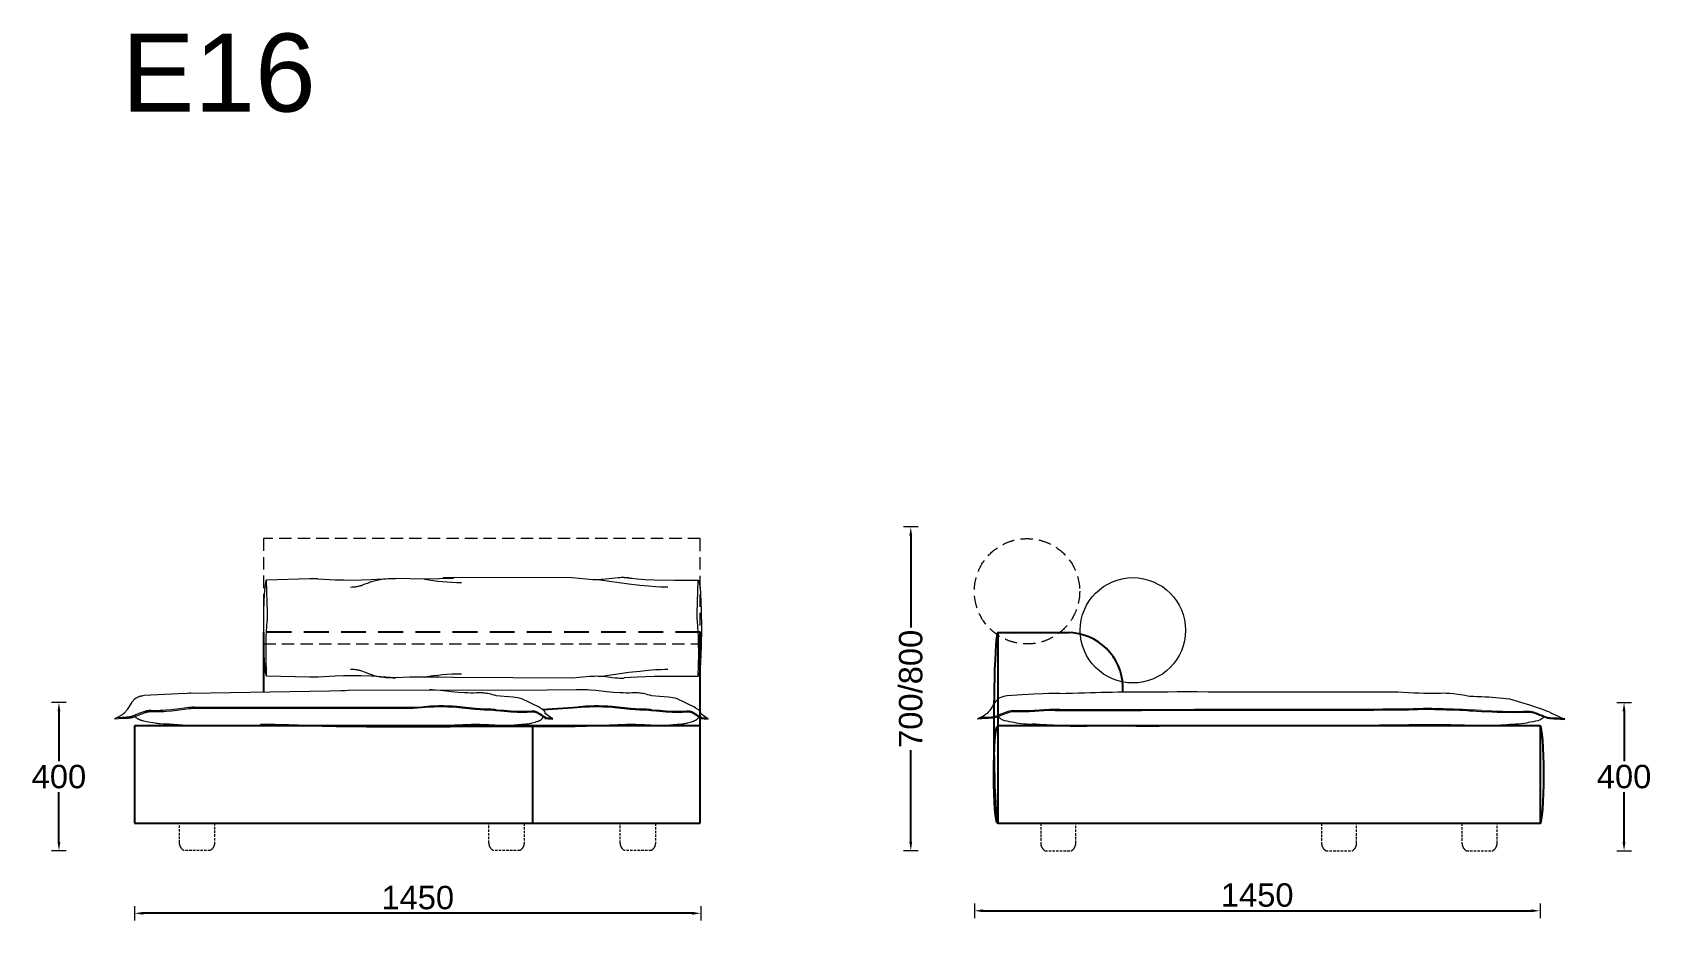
# Model space of a CAD drawing. Header units: millimetres. Extents: x 6668 to 47386, y -6732 to 35544.
# Drawn here: x 18356 to 22504, y -3988 to -1712 of the extents above; entities that cross this region are included whole.
import ezdxf

# ---------------------------------------------------------------- set-up
doc = ezdxf.new("R2010")
doc.units = ezdxf.units.MM
doc.linetypes.add('NASCOSTA', pattern=[9.525, 6.35, -3.175])
doc.layers.add('_ARREDO', color=7, linetype='Continuous')
doc.layers.add('TESTO', color=1, linetype='Continuous')
for name, color, linetype, lineweight in [('_CUSCINO SEDUTA', 8, 'Continuous', 9), ('_PIEDINI', 3, 'NASCOSTA', 9), ('_QUOTE', 1, 'Continuous', 9), ('_RULLO', 8, 'Continuous', 9)]:
    doc.layers.add(name, color=color, linetype=linetype, lineweight=lineweight)
doc.styles.add('Arial', font='arial.ttf')
doc.styles.get("Standard").update_dxf_attribs({"font": 'arial.ttf'})
doc.dimstyles.new('1_1', dxfattribs={"dimscale": 15, "dimtxt": 4, "dimasz": 1.5, "dimexe": 1.25, "dimexo": 2, "dimtad": 1, "dimtih": 1, "dimtoh": 1, "dimdec": 0, "dimtxsty": 'Standard', "dimcen": 2.5, "dimclrd": 256, "dimclre": 256, "dimclrt": 256, "dimadec": 0, "dimazin": 0, "dimtfac": 1, "dimtdec": 0, "dimtmove": 0, "dimatfit": 3, "dimfxl": 1.25, "dimfxlon": 1, "dimlwe": 0, "dimarcsym": 0})

# ---------------------------------------------------------------- blocks, each defined once
blk = doc.blocks.new('*D39')
at = {"layer": '_QUOTE', "lineweight": 0, "transparency": 16777216}
for p, q in [((18618.2, -3950.7), (18618.2, -3988.2)), ((20069.6, -3950.7), (20069.6, -3988.2))]:
    blk.add_line(p, q, dxfattribs=at)
at = {"layer": '_QUOTE', "lineweight": -2, "transparency": 16777216}
blk.add_line((20047.1, -3969.4), (18640.7, -3969.4), dxfattribs=at)
at = {"layer": '_QUOTE', "transparency": 16777216}
for points in [[(18640.7, -3965.7), (18640.7, -3973.2), (18618.2, -3969.4)], [(20047.1, -3965.7), (20047.1, -3973.2), (20069.6, -3969.4)]]:
    blk.add_solid(points, dxfattribs=at)
at = {"layer": 'Defpoints', "color": 0, "transparency": 16777216}
for p in [(18618.2, -3732.9), (20069.6, -3732.9), (18618.2, -3969.4)]:
    blk.add_point(p, dxfattribs=at)
at = {"layer": '_QUOTE', "transparency": 16777216, "insert": (19343.9, -3929.4), "char_height": 60, "attachment_point": 5}
blk.add_mtext('1450', dxfattribs=at)
blk = doc.blocks.new('PIEDINO MIAMI SOFT_PANAMA H7CM')
at = {"color": 0, "linetype": 'ByBlock', "lineweight": -2}
for points in [[(45, 0), (-45, 0)], [(-45, 0), (-45, -50.4)], [(45, -50.4), (45, 0)], [(-45, -50.4), (-45, -51.2), (-44.9, -52), (-44.8, -52.9), (-44.7, -53.7), (-44.5, -54.5), (-44.4, -55.3), (-44.2, -56.1), (-43.9, -56.9), (-43.7, -57.7), (-43.4, -58.5), (-43.1, -59.3), (-42.7, -60), (-42.4, -60.8), (-42, -61.5), (-41.6, -62.2), (-41.1, -63), (-40.7, -63.6), (-40.2, -64.3), (-39.7, -65), (-39.1, -65.6), (-38.6, -66.2), (-38, -66.8), (-37.4, -67.4), (-36.8, -68), (-36.1, -68.5), (-35.5, -69), (-34.8, -69.5), (-34.1, -70)], [(-34.1, -70), (34.1, -70)], [(34.1, -70), (34.8, -69.5), (35.5, -69), (36.1, -68.5), (36.8, -68), (37.4, -67.4), (38, -66.8), (38.6, -66.2), (39.1, -65.6), (39.7, -65), (40.2, -64.3), (40.7, -63.6), (41.1, -63), (41.6, -62.2), (42, -61.5), (42.4, -60.8), (42.7, -60), (43.1, -59.3), (43.4, -58.5), (43.7, -57.7), (43.9, -56.9), (44.2, -56.1), (44.4, -55.3), (44.5, -54.5), (44.7, -53.7), (44.8, -52.9), (44.9, -52), (45, -51.2), (45, -50.4)]]:
    blk.add_lwpolyline(points, dxfattribs=at)
blk = doc.blocks.new('*D35')
at = {"layer": '_QUOTE', "lineweight": 0, "transparency": 16777216}
for p, q in [((20770.7, -3944.1), (20770.7, -3981.6)), ((22220.7, -3944.1), (22220.7, -3981.6))]:
    blk.add_line(p, q, dxfattribs=at)
at = {"layer": '_QUOTE', "lineweight": -2, "transparency": 16777216}
blk.add_line((20793.2, -3962.9), (22198.2, -3962.9), dxfattribs=at)
at = {"layer": '_QUOTE', "transparency": 16777216}
for points in [[(20793.2, -3959.1), (20793.2, -3966.6), (20770.7, -3962.9)], [(22198.2, -3959.1), (22198.2, -3966.6), (22220.7, -3962.9)]]:
    blk.add_solid(points, dxfattribs=at)
at = {"layer": 'Defpoints', "color": 0, "transparency": 16777216}
for p in [(20770.7, -3494), (22220.7, -3614.1), (22220.7, -3962.9)]:
    blk.add_point(p, dxfattribs=at)
at = {"layer": '_QUOTE', "transparency": 16777216, "insert": (21495.7, -3922.9), "char_height": 60, "attachment_point": 5}
blk.add_mtext('1450', dxfattribs=at)
blk = doc.blocks.new('*D36')
at = {"layer": '_QUOTE', "lineweight": 0, "transparency": 16777216}
for p, q in [((20626.5, -2979.1), (20589, -2979.1)), ((20626.5, -3809.1), (20589, -3809.1))]:
    blk.add_line(p, q, dxfattribs=at)
at = {"layer": '_QUOTE', "lineweight": -2, "transparency": 16777216}
for p, q in [((20607.8, -3001.6), (20607.8, -3237.2)), ((20607.8, -3786.6), (20607.8, -3551))]:
    blk.add_line(p, q, dxfattribs=at)
at = {"layer": '_QUOTE', "transparency": 16777216}
for points in [[(20604, -3001.6), (20611.5, -3001.6), (20607.8, -2979.1)], [(20604, -3786.6), (20611.5, -3786.6), (20607.8, -3809.1)]]:
    blk.add_solid(points, dxfattribs=at)
at = {"layer": 'Defpoints', "color": 0, "transparency": 16777216}
for p in [(20943.6, -2979.1), (20607.8, -3809.1), (21135.9, -3809.1)]:
    blk.add_point(p, dxfattribs=at)
at = {"layer": '_QUOTE', "transparency": 16777216, "insert": (20607.8, -3394.1), "char_height": 60, "attachment_point": 5, "rotation": 90}
blk.add_mtext('700/800', dxfattribs=at)
blk = doc.blocks.new('*D37')
at = {"layer": '_QUOTE', "lineweight": 0, "transparency": 16777216}
for p, q in [((22417.3, -3429.5), (22454.8, -3429.5)), ((22417.3, -3809.1), (22454.8, -3809.1))]:
    blk.add_line(p, q, dxfattribs=at)
at = {"layer": '_QUOTE', "lineweight": -2, "transparency": 16777216}
for p, q in [((22436.1, -3452), (22436.1, -3579.3)), ((22436.1, -3786.6), (22436.1, -3659.3))]:
    blk.add_line(p, q, dxfattribs=at)
at = {"layer": '_QUOTE', "transparency": 16777216}
for points in [[(22432.3, -3452), (22439.8, -3452), (22436.1, -3429.5)], [(22432.3, -3786.6), (22439.8, -3786.6), (22436.1, -3809.1)]]:
    blk.add_solid(points, dxfattribs=at)
at = {"layer": 'Defpoints', "color": 0, "transparency": 16777216}
for p in [(21714.3, -3429.5), (21756.6, -3809.1), (22436.1, -3809.1)]:
    blk.add_point(p, dxfattribs=at)
at = {"layer": '_QUOTE', "transparency": 16777216, "insert": (22436.1, -3619.3), "char_height": 60, "attachment_point": 5}
blk.add_mtext('400', dxfattribs=at)
blk = doc.blocks.new('*D38')
at = {"layer": '_QUOTE', "lineweight": 0, "transparency": 16777216}
for p, q in [((18443, -3429.5), (18405.5, -3429.5)), ((18443, -3809.1), (18405.5, -3809.1))]:
    blk.add_line(p, q, dxfattribs=at)
at = {"layer": '_QUOTE', "lineweight": -2, "transparency": 16777216}
for p, q in [((18424.2, -3452), (18424.2, -3579.3)), ((18424.2, -3786.6), (18424.2, -3659.3))]:
    blk.add_line(p, q, dxfattribs=at)
at = {"layer": '_QUOTE', "transparency": 16777216}
for points in [[(18420.5, -3452), (18428, -3452), (18424.2, -3429.5)], [(18420.5, -3786.6), (18428, -3786.6), (18424.2, -3809.1)]]:
    blk.add_solid(points, dxfattribs=at)
at = {"layer": 'Defpoints', "color": 0, "transparency": 16777216}
for p in [(19146, -3429.5), (18424.2, -3809.1), (19103.7, -3809.1)]:
    blk.add_point(p, dxfattribs=at)
at = {"layer": '_QUOTE', "transparency": 16777216, "insert": (18424.2, -3619.3), "char_height": 60, "attachment_point": 5}
blk.add_mtext('400', dxfattribs=at)

msp = doc.modelspace()

# ---------------------------------------------------------------- linework, layer by layer
at = {"layer": '_ARREDO'}
for p, q in [((20830.7, -3249.4), (20830.7, -3739.1)), ((20830.7, -3249.4), (20992, -3249.4)), ((22220.7, -3489.1), (20830.7, -3489.1)), ((20830.7, -3489.1), (20830.7, -3739.1)), ((22220.7, -3489.1), (22220.7, -3739.1)), ((22220.7, -3739.1), (20830.7, -3739.1))]:
    msp.add_line(p, q, dxfattribs=at)
for points in [[(18948.2, -3249), (18948.2, -3402.6)], [(20068.2, -3738.7), (20068.2, -3249)], [(20830.7, -3249.4), (21014.5, -3249.4)], [(21024, -3250.8), (21014.5, -3249.4)], [(18618.2, -3488.7), (18618.2, -3738.7)], [(20068.2, -3488.7), (18618.2, -3488.7)], [(19637.8, -3488.7), (19637.7, -3738.6)], [(18618.2, -3738.2), (20068.2, -3738.7)]]:
    msp.add_lwpolyline(points, dxfattribs=at)
at = {"layer": '_ARREDO', "linetype": 'NASCOSTA', "ltscale": 10}
msp.add_lwpolyline([(20068.2, -3249), (18948.2, -3249)], dxfattribs=at)
at = {"layer": '_ARREDO'}
msp.add_arc((21009.7, -3391.7), 141.6, 355.813, 84.1693, dxfattribs=at)
for centre, major_axis, ratio, start_param, end_param in [((20830.7, -3494), (0, 244.6), 0.040884, 0, 3.141593), ((22220.7, -3614.1), (0, 125), 0.08, 3.141593, 6.283185)]:
    msp.add_ellipse(centre, major_axis=major_axis, ratio=ratio, start_param=start_param, end_param=end_param, dxfattribs=at)
at = {"layer": '_ARREDO', "extrusion": (0, 0, -1)}
msp.add_ellipse((20830.7, -3614.1), major_axis=(0, 125), ratio=0.08, start_param=3.141593, end_param=6.283185, dxfattribs=at)
at = {"layer": '_CUSCINO SEDUTA'}
msp.add_line((22071, -3449.5), (22039.8, -3448.1), dxfattribs=at)
for points in [[(19286.6, -3111), (19224.3, -3115), (19198.5, -3115.9), (19175.1, -3116.2), (19153.3, -3115.9), (19132.3, -3115.2), (19088.9, -3112.6)], [(19171.9, -3133.1), (19175.6, -3133), (19177.4, -3132.9), (19179.2, -3132.8), (19180.9, -3132.7), (19182.5, -3132.5), (19184.1, -3132.3), (19185.7, -3132.1), (19187.2, -3131.9), (19188.7, -3131.6), (19190.1, -3131.3), (19191.6, -3131), (19192.9, -3130.7), (19194.3, -3130.4), (19197, -3129.6), (19199.5, -3128.8), (19202.1, -3127.9), (19207, -3126.1), (19217.3, -3122), (19222.9, -3119.9), (19225.9, -3118.9), (19229, -3118), (19232.3, -3117), (19235.8, -3116.1), (19239.6, -3115.2), (19243.6, -3114.4), (19247.8, -3113.7), (19252.3, -3113), (19257.2, -3112.4), (19262.3, -3111.9), (19267.8, -3111.5), (19273.7, -3111.2), (19279.9, -3111), (19286.6, -3111)], [(19436, -3111.4), (19398.6, -3112.5), (19361.2, -3112.7), (19323.8, -3112.2), (19286.6, -3111)], [(19740.2, -3109.6), (19437.2, -3109.1), (19414.5, -3109.6), (19411.5, -3109.7), (19410.4, -3109.8), (19409.5, -3109.9), (19409.2, -3109.9), (19408.9, -3110), (19408.7, -3110), (19408.6, -3110), (19408.5, -3110), (19408.5, -3110), (19408.4, -3110), (19408.3, -3110.1), (19408.3, -3110.1), (19408.3, -3110.1), (19408.3, -3110.1), (19408.3, -3110.1), (19408.3, -3110.2), (19408.3, -3110.2), (19408.4, -3110.2), (19408.4, -3110.2), (19408.5, -3110.2), (19408.6, -3110.3), (19408.7, -3110.3), (19408.8, -3110.3), (19409.1, -3110.3), (19409.8, -3110.4), (19410.7, -3110.5), (19416.3, -3110.8), (19436, -3111.4)], [(19810.6, -3114.4), (19806.2, -3114.6), (19801.8, -3114.6), (19797.4, -3114.5), (19793.1, -3114.3), (19784.3, -3113.8), (19775.5, -3113), (19740.2, -3109.6)], [(19873.5, -3109.1), (19869.6, -3109), (19865.6, -3109.1), (19861.7, -3109.2), (19857.7, -3109.5), (19849.8, -3110.2), (19842, -3111.2), (19826.3, -3113.1), (19818.4, -3113.9), (19814.5, -3114.2), (19810.6, -3114.4)], [(19873.5, -3109.1), (19889, -3110.8), (19906.9, -3112.3), (19927.1, -3113.5), (19949.6, -3114.4), (20001.7, -3115.5), (20063.1, -3115.4)], [(19893.6, -3111.3), (19888.4, -3110.5), (19883.4, -3109.9), (19878.4, -3109.4), (19873.5, -3109.1)], [(18956.2, -3115.2), (18956.2, -3115.2), (18956.2, -3115.2), (18956.1, -3115.2), (18956.1, -3115.2), (18956, -3115.2), (18956, -3115.3), (18955.9, -3115.3), (18955.9, -3115.3), (18955.9, -3115.3), (18955.8, -3115.4), (18955.8, -3115.4), (18955.7, -3115.4), (18955.7, -3115.5), (18955.6, -3115.5), (18955.6, -3115.6), (18955.5, -3115.6), (18955.5, -3115.7), (18955.4, -3115.8), (18955.4, -3115.8), (18955.4, -3115.9), (18955.3, -3116), (18955.3, -3116.1), (18955.2, -3116.2), (18955.2, -3116.2), (18955.1, -3116.3), (18955, -3116.5), (18954.9, -3116.8), (18954.8, -3117), (18954.7, -3117.3), (18954.7, -3117.5), (18954.6, -3117.8), (18954.4, -3118.5), (18954.2, -3119.2), (18954, -3119.9), (18953.6, -3121.7), (18953.3, -3123.8), (18952.9, -3126.2), (18952.5, -3128.9), (18951.8, -3135.2), (18950.5, -3151.1), (18949.5, -3170.7), (18948.8, -3192.6), (18948.2, -3237.8), (18948.8, -3282.8), (18949.5, -3304.7), (18950.5, -3324.3), (18951.8, -3340.2), (18952.5, -3346.5), (18952.9, -3349.2), (18953.2, -3351.6), (18953.6, -3353.7), (18954, -3355.5), (18954.2, -3356.3), (18954.4, -3357), (18954.5, -3357.6), (18954.6, -3357.9), (18954.7, -3358.2), (18954.8, -3358.5), (18954.9, -3358.7), (18955, -3358.9), (18955.1, -3359.1), (18955.1, -3359.2), (18955.2, -3359.3), (18955.2, -3359.4), (18955.3, -3359.5), (18955.3, -3359.6), (18955.4, -3359.7), (18955.4, -3359.7), (18955.5, -3359.8), (18955.5, -3359.9), (18955.6, -3359.9), (18955.6, -3360), (18955.7, -3360), (18955.7, -3360.1), (18955.7, -3360.1), (18955.8, -3360.1), (18955.8, -3360.2), (18955.9, -3360.2), (18955.9, -3360.2), (18956, -3360.3), (18956, -3360.3), (18956.1, -3360.3), (18956.1, -3360.3), (18956.1, -3360.3), (18956.2, -3360.3)], [(19088.9, -3112.6), (19086.7, -3112.3), (19085.1, -3112.3), (19083, -3112.2), (19076.6, -3112.1), (19066.2, -3112.2), (18956.2, -3115.2)], [(18958.3, -3220.5), (18958.5, -3217.8), (18958.6, -3214.1), (18958.7, -3208.3), (18958.6, -3199.6), (18956.2, -3115.2)], [(19361.3, -3112.7), (19372.4, -3114.7), (19383.7, -3116.4), (19395.3, -3117.9), (19407, -3119.1), (19418.9, -3120), (19431.1, -3120.7), (19443.4, -3121.1), (19456, -3121.2)], [(19810.6, -3114.4), (19885.1, -3125), (19913.1, -3128.2), (19935.6, -3130.4), (19953.4, -3131.7), (19967.1, -3132.3), (19977.3, -3132.6), (19984.7, -3132.6)], [(20061, -3220.8), (20060.6, -3214.3), (20060.5, -3208.6), (20060.5, -3199.9), (20063.1, -3115.4)], [(20063.1, -3115.4), (20063.1, -3115.4), (20063.2, -3115.4), (20063.2, -3115.5), (20063.3, -3115.5), (20063.3, -3115.5), (20063.4, -3115.5), (20063.4, -3115.5), (20063.4, -3115.6), (20063.5, -3115.6), (20063.5, -3115.6), (20063.6, -3115.7), (20063.6, -3115.7), (20063.7, -3115.8), (20063.7, -3115.8), (20063.8, -3115.9), (20063.8, -3115.9), (20063.9, -3116), (20063.9, -3116.1), (20063.9, -3116.1), (20064, -3116.2), (20064, -3116.3), (20064.1, -3116.4), (20064.1, -3116.5), (20064.2, -3116.6), (20064.3, -3116.8), (20064.4, -3117), (20064.5, -3117.2), (20064.5, -3117.5), (20064.6, -3117.8), (20064.7, -3118.1), (20064.9, -3118.7), (20065.1, -3119.4), (20065.3, -3120.2), (20065.7, -3122), (20066, -3124.1), (20066.4, -3126.5), (20066.8, -3129.2), (20067.5, -3135.5), (20068.8, -3151.4), (20069.8, -3171.1), (20070.5, -3193.1), (20071.1, -3238.3), (20070.5, -3283.5), (20069.8, -3305.5), (20068.8, -3325.2), (20067.5, -3341.1), (20066.8, -3347.4), (20066.4, -3350.2), (20066, -3352.5), (20065.7, -3354.6), (20065.3, -3356.4), (20065.1, -3357.2), (20064.9, -3357.9), (20064.7, -3358.6), (20064.6, -3358.9), (20064.5, -3359.1), (20064.5, -3359.4), (20064.4, -3359.6), (20064.3, -3359.8), (20064.2, -3360), (20064.1, -3360.1), (20064.1, -3360.2), (20064, -3360.3), (20064, -3360.4), (20063.9, -3360.5), (20063.9, -3360.5), (20063.9, -3360.6), (20063.8, -3360.7), (20063.8, -3360.7), (20063.7, -3360.8), (20063.7, -3360.8), (20063.6, -3360.9), (20063.6, -3360.9), (20063.5, -3361), (20063.5, -3361), (20063.4, -3361.1), (20063.4, -3361.1), (20063.4, -3361.1), (20063.3, -3361.1), (20063.3, -3361.1), (20063.2, -3361.2), (20063.2, -3361.2), (20063.1, -3361.2), (20063.1, -3361.2)], [(18956.2, -3361.4), (18955.2, -3308.9), (18955.3, -3274.2), (18955.8, -3260.6), (18956.4, -3247.9), (18958.3, -3220.5)], [(20063.1, -3361.2), (20064.2, -3306), (20064, -3272.2), (20063.6, -3259.6), (20062.9, -3247.8), (20061, -3220.8)], [(19171.9, -3343.6), (19175.6, -3343.6), (19177.4, -3343.7), (19179.2, -3343.8), (19180.9, -3343.9), (19182.5, -3344.1), (19184.1, -3344.3), (19185.7, -3344.5), (19187.2, -3344.7), (19188.7, -3345), (19190.1, -3345.3), (19191.6, -3345.6), (19192.9, -3345.9), (19194.3, -3346.3), (19197, -3347), (19199.5, -3347.8), (19202.1, -3348.7), (19207, -3350.5), (19217.3, -3354.6), (19222.9, -3356.7), (19225.9, -3357.7), (19229, -3358.7), (19232.3, -3359.6), (19235.8, -3360.5), (19239.6, -3361.4), (19243.6, -3362.2), (19247.8, -3362.9), (19252.3, -3363.6), (19257.2, -3364.2), (19262.3, -3364.7), (19267.8, -3365.1), (19273.7, -3365.4), (19279.9, -3365.6), (19286.6, -3365.7)], [(19361.3, -3363.9), (19372.4, -3361.9), (19383.7, -3360.2), (19395.3, -3358.7), (19407, -3357.5), (19418.9, -3356.6), (19431.1, -3355.9), (19443.4, -3355.5), (19456, -3355.4)], [(19810.6, -3362.2), (19885.1, -3351.7), (19913.1, -3348.4), (19935.6, -3346.3), (19953.4, -3344.9), (19967.1, -3344.3), (19977.3, -3344), (19984.7, -3344)], [(19118.1, -3400.1), (18762.3, -3405.6)], [(19088.9, -3364.1), (19086.7, -3364.3), (19085.1, -3364.4), (19083, -3364.4), (19076.6, -3364.5), (19066.2, -3364.4), (18956.2, -3361.4)], [(19286.6, -3365.7), (19224.3, -3361.6), (19198.5, -3360.7), (19175.1, -3360.4), (19153.3, -3360.7), (19132.3, -3361.4), (19088.9, -3364.1)], [(19165.9, -3398.4), (19157.5, -3399), (19146.8, -3399.5), (19118.1, -3400.1)], [(19772.5, -3396.7), (19750.1, -3396.8), (19675.9, -3397.5), (19165.9, -3398.4)], [(19436, -3365.2), (19398.6, -3364.1), (19361.2, -3363.9), (19323.8, -3364.4), (19286.6, -3365.7)], [(19430.2, -3401.7), (19402.1, -3398.5), (19388.2, -3397.3), (19381.2, -3396.9), (19374.2, -3396.7)], [(19740.2, -3367), (19436, -3365.2)], [(19810.6, -3362.2), (19806.2, -3362.1), (19801.8, -3362), (19797.4, -3362.1), (19793.1, -3362.3), (19784.3, -3362.8), (19775.5, -3363.6), (19740.2, -3367)], [(19828.5, -3401.7), (19800.5, -3398.5), (19786.5, -3397.3), (19779.5, -3396.9), (19772.5, -3396.7)], [(19873.5, -3367.5), (19869.6, -3367.6), (19865.6, -3367.5), (19861.7, -3367.4), (19857.7, -3367.1), (19849.8, -3366.4), (19842, -3365.5), (19826.3, -3363.5), (19818.4, -3362.7), (19814.5, -3362.4), (19810.6, -3362.2)], [(19873.5, -3365.3), (19889, -3364.1), (19906.9, -3363.1), (19949.6, -3361.7), (20063.1, -3361.2)], [(18621.9, -3418), (18621.3, -3418.4), (18620.7, -3418.8), (18620.1, -3419.2), (18619.5, -3419.6), (18618.9, -3420), (18618.4, -3420.5), (18617.8, -3420.9), (18617.3, -3421.4), (18616.7, -3421.9), (18616.2, -3422.4), (18615.7, -3422.9), (18615.2, -3423.4), (18614.2, -3424.4), (18613.3, -3425.5), (18612.4, -3426.6), (18611.5, -3427.7), (18610.6, -3428.8), (18609.8, -3430), (18608.2, -3432.4), (18606.6, -3434.8), (18600.6, -3444.7), (18599, -3447.1), (18598.2, -3448.3), (18597.4, -3449.4), (18596.5, -3450.5), (18595.7, -3451.6), (18594.8, -3452.7), (18593.8, -3453.7)], [(18642.3, -3411.3), (18639.3, -3411.9), (18636.4, -3412.5), (18633.7, -3413.2), (18632.3, -3413.6), (18631, -3414), (18629.8, -3414.4), (18628.6, -3414.8), (18627.4, -3415.3), (18626.2, -3415.8), (18625.1, -3416.3), (18624, -3416.8), (18623.5, -3417.1), (18622.9, -3417.4), (18622.4, -3417.7), (18621.9, -3418)], [(18762.3, -3405.6), (18762.2, -3405.5), (18762.1, -3405.5), (18761.9, -3405.5), (18761.6, -3405.5), (18761.2, -3405.5), (18760.4, -3405.5), (18759.3, -3405.4), (18752.8, -3405.6), (18729.6, -3406.5), (18642.3, -3411.3)], [(18771.1, -3441.3), (18769, -3441.3), (18766.8, -3441.4), (18764.5, -3441.5), (18762, -3441.6), (18756.9, -3442.1), (18751.4, -3442.7), (18726.4, -3445.9), (18712.6, -3447.7), (18698.3, -3449.1), (18691.1, -3449.6), (18683.8, -3450), (18676.6, -3450.1), (18669.5, -3450.1)], [(18770.8, -3441.4), (19333.3, -3441.4)], [(19331.9, -3443.8), (19342.5, -3443.1), (19353.1, -3442.2), (19374.2, -3440.4)], [(19333.3, -3441.4), (19343.8, -3440.7), (19354.4, -3439.8), (19375.5, -3438)], [(19374.2, -3440.4), (19385.6, -3439.8), (19397.1, -3439.5), (19408.6, -3439.6), (19420.1, -3439.9), (19431.5, -3440.4), (19443, -3441.2), (19465.9, -3443.2)], [(19375.5, -3438), (19386.9, -3437.4), (19398.4, -3437.1), (19409.9, -3437.2), (19421.4, -3437.5), (19432.9, -3438), (19444.4, -3438.8), (19467.2, -3440.8)], [(19494.6, -3404.7), (19487.5, -3404.8), (19480.1, -3404.8), (19472.3, -3404.6), (19464.2, -3404.3), (19447.4, -3403.3), (19430.2, -3401.7)], [(19467.2, -3440.8), (19491.8, -3443.4), (19504.1, -3444.5), (19510.3, -3444.9), (19516.4, -3445.2)], [(19545.8, -3412.3), (19540.5, -3410.7), (19535.7, -3409.3), (19531.2, -3408.1), (19527.1, -3407.1), (19523.4, -3406.3), (19519.9, -3405.7), (19516.7, -3405.2), (19513.7, -3404.8), (19511, -3404.6), (19508.4, -3404.4), (19505.9, -3404.4), (19503.6, -3404.4), (19494.6, -3404.7)], [(19565.5, -3413.6), (19545.8, -3412.3)], [(19610.6, -3419.5), (19605.2, -3418.3), (19599.7, -3417.3), (19594.1, -3416.4), (19588.5, -3415.7), (19577.1, -3414.5), (19565.5, -3413.6)], [(19670.8, -3457.5), (19670.8, -3457.4), (19670.9, -3457.2), (19670.9, -3457.1), (19670.9, -3456.9), (19670.9, -3456.7), (19670.9, -3456.6), (19670.9, -3456.4), (19670.9, -3456.3), (19670.9, -3456.1), (19670.9, -3456), (19670.9, -3455.8), (19670.9, -3455.6), (19670.9, -3455.5), (19670.8, -3455.3), (19670.8, -3455.1), (19670.8, -3455), (19670.7, -3454.8), (19670.7, -3454.6), (19670.6, -3454.5), (19670.6, -3454.3), (19670.5, -3454.1), (19670.4, -3454), (19670.4, -3453.8), (19670.3, -3453.6), (19670.2, -3453.5), (19670.1, -3453.3), (19670, -3453.1), (19669.9, -3452.9), (19669.8, -3452.7), (19669.7, -3452.6), (19669.5, -3452.4), (19669.4, -3452.2), (19669.3, -3452), (19669.1, -3451.8), (19669, -3451.6), (19668.8, -3451.4), (19668.5, -3451.1), (19668.1, -3450.7), (19667.7, -3450.3), (19667.3, -3449.8), (19666.8, -3449.4), (19666.3, -3449), (19665.8, -3448.6), (19665.2, -3448.1), (19664, -3447.2), (19662.6, -3446.2), (19661.1, -3445.2), (19659.4, -3444.1), (19657.5, -3443), (19653.3, -3440.5), (19648.3, -3437.8), (19642.5, -3434.8), (19628.4, -3427.9), (19610.6, -3419.5)], [(19662.1, -3445.9), (19742.2, -3440.7), (19752.7, -3439.8), (19773.8, -3438)], [(19665.1, -3448.1), (19740.8, -3443.1), (19751.4, -3442.2), (19772.5, -3440.4)], [(19772.5, -3440.4), (19784, -3439.8), (19795.4, -3439.5), (19806.9, -3439.6), (19818.4, -3439.9), (19829.9, -3440.4), (19841.3, -3441.2), (19864.2, -3443.2)], [(19773.8, -3438), (19785.3, -3437.4), (19796.7, -3437.1), (19808.2, -3437.2), (19819.7, -3437.5), (19831.2, -3438), (19842.7, -3438.8), (19865.6, -3440.8)], [(19892.9, -3404.7), (19885.8, -3404.8), (19878.4, -3404.8), (19870.6, -3404.6), (19862.5, -3404.3), (19845.7, -3403.3), (19828.5, -3401.7)], [(19865.6, -3440.8), (19890.2, -3443.4), (19902.4, -3444.5), (19908.6, -3444.9), (19914.7, -3445.2)], [(19944.1, -3412.3), (19938.9, -3410.7), (19934, -3409.3), (19929.6, -3408.1), (19925.5, -3407.1), (19921.7, -3406.3), (19918.2, -3405.7), (19915, -3405.2), (19912.1, -3404.8), (19909.3, -3404.6), (19906.7, -3404.4), (19904.2, -3404.4), (19901.9, -3404.4), (19892.9, -3404.7)], [(19963.8, -3413.6), (19944.1, -3412.3)], [(20008.9, -3419.5), (20003.5, -3418.3), (19998, -3417.3), (19992.4, -3416.4), (19986.8, -3415.7), (19975.4, -3414.5), (19963.8, -3413.6)], [(20069.1, -3457.5), (20069.2, -3457.4), (20069.2, -3457.2), (20069.2, -3457.1), (20069.2, -3456.9), (20069.2, -3456.7), (20069.2, -3456.6), (20069.3, -3456.4), (20069.3, -3456.3), (20069.2, -3456.1), (20069.2, -3456), (20069.2, -3455.8), (20069.2, -3455.6), (20069.2, -3455.5), (20069.2, -3455.3), (20069.1, -3455.1), (20069.1, -3455), (20069, -3454.8), (20069, -3454.6), (20068.9, -3454.5), (20068.9, -3454.3), (20068.8, -3454.1), (20068.8, -3454), (20068.7, -3453.8), (20068.6, -3453.6), (20068.5, -3453.5), (20068.4, -3453.3), (20068.3, -3453.1), (20068.2, -3452.9), (20068.1, -3452.7), (20068, -3452.6), (20067.9, -3452.4), (20067.7, -3452.2), (20067.6, -3452), (20067.4, -3451.8), (20067.3, -3451.6), (20067.1, -3451.4), (20066.8, -3451.1), (20066.4, -3450.7), (20066, -3450.3), (20065.6, -3449.8), (20065.1, -3449.4), (20064.6, -3449), (20064.1, -3448.6), (20063.5, -3448.1), (20062.3, -3447.2), (20060.9, -3446.2), (20059.4, -3445.2), (20057.7, -3444.1), (20055.8, -3443), (20051.6, -3440.5), (20046.6, -3437.8), (20040.9, -3434.8), (20026.8, -3427.9), (20008.9, -3419.5)], [(18593.8, -3453.7), (18593.1, -3454.5), (18592.4, -3455.2), (18591.7, -3455.9), (18591, -3456.5), (18590.2, -3457.2), (18589.4, -3457.8), (18588.7, -3458.5), (18587.9, -3459.1), (18586.3, -3460.3), (18584.6, -3461.4), (18582.9, -3462.5), (18581.1, -3463.5), (18579.4, -3464.6), (18577.5, -3465.5), (18573.9, -3467.4), (18566.3, -3471.1)], [(18566.3, -3471.1), (18577.2, -3470.2), (18588.4, -3469.6)], [(18586.2, -3467.2), (18572.8, -3468)], [(18607.2, -3465.7), (18606, -3465.9), (18604.8, -3466.1), (18603.6, -3466.3), (18602.4, -3466.4), (18599.8, -3466.6), (18597.2, -3466.8), (18586.2, -3467.2)], [(18588.4, -3469.6), (18599.3, -3469.2), (18602, -3469), (18604.5, -3468.8), (18605.8, -3468.7), (18607, -3468.5), (18608.2, -3468.3), (18609.4, -3468.1)], [(18621.7, -3460.6), (18618.4, -3462.1), (18616.7, -3462.8), (18614.9, -3463.5), (18613.1, -3464.1), (18612.2, -3464.4), (18611.2, -3464.7), (18610.3, -3465), (18609.3, -3465.3), (18608.2, -3465.5), (18607.2, -3465.7)], [(18609.4, -3468.1), (18610.4, -3467.9), (18611.4, -3467.6), (18612.4, -3467.4), (18613.4, -3467.1), (18614.3, -3466.8), (18615.3, -3466.5), (18617.1, -3465.9), (18618.8, -3465.2), (18620.5, -3464.5), (18623.8, -3463)], [(18619.1, -3465.1), (18621.5, -3467.2), (18622.8, -3468.2), (18623.4, -3468.7), (18624.1, -3469.2), (18624.8, -3469.7), (18625.5, -3470.2), (18626.3, -3470.6), (18627, -3471.1), (18627.9, -3471.5), (18628.7, -3472), (18629.6, -3472.4), (18630.6, -3472.8)], [(18637.1, -3454.6), (18629.3, -3457.5), (18621.7, -3460.6)], [(18623.8, -3463), (18631.4, -3460), (18639.2, -3457)], [(18630.6, -3472.8), (18631.1, -3473), (18631.7, -3473.3), (18632.9, -3473.7), (18634.2, -3474.1), (18635.5, -3474.5), (18636.9, -3474.9), (18638.3, -3475.2), (18641.2, -3475.9), (18653.8, -3478.4)], [(18652.5, -3450.2), (18651.4, -3450.4), (18650.3, -3450.5), (18649.3, -3450.7), (18648.2, -3450.9), (18647.2, -3451.2), (18646.2, -3451.4), (18645.3, -3451.7), (18644.3, -3452), (18642.5, -3452.6), (18640.6, -3453.2), (18637.1, -3454.6)], [(18639.2, -3457), (18642.8, -3455.7), (18644.6, -3455), (18646.5, -3454.4), (18647.4, -3454.1), (18648.4, -3453.8), (18649.4, -3453.6), (18650.4, -3453.3), (18651.4, -3453.1), (18652.4, -3452.9), (18653.5, -3452.8), (18654.6, -3452.6)], [(18669.5, -3450.1), (18660.6, -3449.8), (18658.5, -3449.8), (18656.4, -3449.9), (18655.4, -3449.9), (18654.4, -3450), (18653.4, -3450.1), (18652.5, -3450.2)], [(18653.8, -3478.4), (18665.2, -3480.5), (18671, -3481.5), (18673.9, -3481.9), (18676.9, -3482.3)], [(18654.6, -3452.6), (18655.5, -3452.5), (18656.5, -3452.4), (18657.5, -3452.4), (18658.6, -3452.3), (18660.7, -3452.2), (18662.8, -3452.2), (18671.5, -3452.5)], [(18671.5, -3452.5), (18678.5, -3452.5), (18685.6, -3452.4), (18692.8, -3452), (18699.9, -3451.5), (18713.9, -3450.1), (18727.5, -3448.4), (18752.1, -3445.2), (18757.5, -3444.6), (18762.5, -3444.1), (18764.9, -3444), (18767.1, -3443.9), (18769.3, -3443.8), (18771.3, -3443.8)], [(18676.9, -3482.3), (18680.5, -3482.7), (18684.1, -3483), (18691.6, -3483.5), (18706.7, -3484.1)], [(18706.7, -3484.1), (18741, -3486), (18754.4, -3487), (18759.5, -3487.4), (18761.5, -3487.6), (18763.3, -3487.8)], [(18771.3, -3443.8), (19331.9, -3443.8)], [(19465.9, -3443.2), (19490.5, -3445.8), (19502.8, -3446.9), (19508.9, -3447.3), (19515.1, -3447.6)], [(19515.1, -3447.6), (19530.4, -3448.1), (19534.2, -3448.3), (19538.1, -3448.7), (19540, -3448.9), (19541.9, -3449.1), (19543.9, -3449.4), (19545.8, -3449.8)], [(19516.4, -3445.2), (19531.1, -3445.7), (19534.8, -3446), (19536.6, -3446.2), (19538.5, -3446.4), (19540.3, -3446.6), (19542.1, -3446.9), (19544, -3447.3), (19545.8, -3447.7)], [(19545.8, -3447.7), (19565.5, -3449.1)], [(19545.8, -3449.8), (19565.5, -3451.5)], [(19565.5, -3449.1), (19582.2, -3450.4), (19599, -3451.3), (19607.5, -3451.6), (19616, -3451.6), (19624.7, -3451.4), (19633.4, -3451)], [(19565.5, -3451.5), (19582.2, -3452.8), (19599, -3453.7), (19607.5, -3453.9), (19616, -3454), (19624.7, -3453.8), (19633.4, -3453.4)], [(19610.3, -3484.9), (19620.7, -3484.4), (19623.1, -3484.1), (19625.5, -3483.9), (19627.8, -3483.6), (19630.1, -3483.2)], [(19630.1, -3483.2), (19632, -3482.8), (19633.8, -3482.4), (19635.6, -3481.9), (19637.4, -3481.4), (19644.7, -3479.2)], [(19633.4, -3451), (19636.2, -3450.8), (19637.6, -3450.8), (19639, -3450.7), (19640.3, -3450.7), (19641, -3450.8), (19641.6, -3450.8), (19642.3, -3450.8), (19642.9, -3450.9), (19643.6, -3451), (19644.2, -3451.1)], [(19633.4, -3453.4), (19636.2, -3453.2), (19637.6, -3453.1), (19639, -3453.1), (19640.3, -3453.1), (19641, -3453.1), (19641.6, -3453.1), (19642.3, -3453.2), (19642.9, -3453.2), (19643.6, -3453.3), (19643.9, -3453.4), (19644.2, -3453.4)], [(19644.2, -3451.1), (19644.5, -3451.2), (19644.8, -3451.2), (19645.2, -3451.3), (19645.5, -3451.4), (19645.8, -3451.5), (19646.2, -3451.6), (19646.5, -3451.7), (19646.8, -3451.8), (19647.4, -3452.1), (19648.1, -3452.3), (19648.7, -3452.6), (19649.3, -3452.9), (19649.9, -3453.2), (19650.4, -3453.5), (19651.6, -3454.2), (19653.8, -3455.5)], [(19644.2, -3453.4), (19644.5, -3453.5), (19644.8, -3453.6), (19645.2, -3453.7), (19645.5, -3453.8), (19645.8, -3453.8), (19646.2, -3454), (19646.8, -3454.2), (19647.4, -3454.4), (19648.1, -3454.7), (19648.7, -3454.9), (19649.3, -3455.2), (19649.9, -3455.5), (19650.4, -3455.8), (19651.6, -3456.5), (19653.8, -3457.8)], [(19644.7, -3479.2), (19648.7, -3478), (19650.6, -3477.4), (19652.5, -3476.8), (19653.5, -3476.4), (19654.4, -3476.1), (19655.3, -3475.7), (19656.1, -3475.3), (19657, -3474.9), (19657.8, -3474.5), (19658.2, -3474.3), (19658.5, -3474.1), (19658.9, -3473.8), (19659.3, -3473.6)], [(19653.8, -3455.5), (19658.7, -3458.5), (19661.1, -3460), (19663.5, -3461.5)], [(19653.8, -3457.8), (19658.7, -3460.8), (19661.1, -3462.3), (19663.5, -3463.8)], [(19659.3, -3473.6), (19659.6, -3473.4), (19659.8, -3473.2), (19660.1, -3473), (19660.4, -3472.8), (19660.7, -3472.6), (19661, -3472.4), (19661.2, -3472.1), (19661.5, -3471.9), (19662, -3471.5), (19662.4, -3471), (19662.9, -3470.5), (19663.4, -3470), (19663.8, -3469.5), (19664.2, -3469), (19665, -3468), (19666.5, -3465.9)], [(19663.5, -3461.5), (19665.6, -3463), (19666.7, -3463.7), (19667.8, -3464.4), (19668.3, -3464.7), (19668.9, -3465), (19669.5, -3465.3), (19670.1, -3465.6), (19670.7, -3465.9), (19671, -3466), (19671.4, -3466.1), (19671.7, -3466.3), (19672, -3466.4), (19672.3, -3466.5), (19672.7, -3466.6)], [(19663.5, -3463.8), (19665.6, -3465.3), (19666.7, -3466), (19667.8, -3466.7), (19668.3, -3467), (19668.9, -3467.4), (19669.5, -3467.7), (19670.1, -3468), (19670.7, -3468.2), (19671.4, -3468.5), (19671.7, -3468.6), (19672, -3468.7), (19672.3, -3468.8), (19672.7, -3468.9)], [(19672.7, -3466.6), (19671.6, -3466.8), (19671.2, -3466.9), (19670.9, -3467), (19670.6, -3467.1), (19670.4, -3467.1), (19670.3, -3467.2), (19670.2, -3467.2), (19670.1, -3467.2), (19670.1, -3467.2), (19670, -3467.3), (19670, -3467.3), (19669.9, -3467.3), (19669.9, -3467.3), (19669.9, -3467.3), (19669.9, -3467.3), (19669.9, -3467.3), (19669.9, -3467.3), (19669.9, -3467.3), (19669.8, -3467.4), (19669.8, -3467.4), (19669.8, -3467.4), (19669.8, -3467.4), (19669.8, -3467.4), (19669.8, -3467.4), (19669.8, -3467.4), (19669.8, -3467.4), (19669.8, -3467.4), (19669.8, -3467.4), (19669.8, -3467.4), (19669.8, -3467.4), (19669.8, -3467.4), (19669.8, -3467.4), (19669.8, -3467.5), (19669.8, -3467.5), (19669.8, -3467.5), (19669.8, -3467.5), (19669.8, -3467.5), (19669.8, -3467.5), (19669.8, -3467.5), (19669.8, -3467.5), (19669.8, -3467.5), (19669.8, -3467.5), (19669.8, -3467.5), (19669.8, -3467.5), (19669.8, -3467.5), (19669.8, -3467.5), (19669.8, -3467.5), (19669.8, -3467.6), (19669.8, -3467.6), (19669.9, -3467.6), (19669.9, -3467.6), (19669.9, -3467.6), (19669.9, -3467.6), (19669.9, -3467.6), (19669.9, -3467.6), (19669.9, -3467.6), (19670, -3467.6), (19670, -3467.6), (19670, -3467.6), (19670.1, -3467.6), (19670.1, -3467.7), (19670.2, -3467.7), (19670.3, -3467.7), (19670.4, -3467.7), (19670.5, -3467.7), (19670.7, -3467.8), (19671.3, -3467.8), (19672.6, -3467.9), (19675.9, -3468.1)], [(19672.7, -3468.9), (19671.6, -3469.2), (19671.2, -3469.3), (19670.9, -3469.3), (19670.6, -3469.4), (19670.4, -3469.5), (19670.3, -3469.5), (19670.2, -3469.5), (19670.1, -3469.6), (19670.1, -3469.6), (19670, -3469.6), (19670, -3469.6), (19669.9, -3469.6), (19669.9, -3469.7), (19669.9, -3469.7), (19669.9, -3469.7), (19669.9, -3469.7), (19669.9, -3469.7), (19669.9, -3469.7), (19669.8, -3469.7), (19669.8, -3469.7), (19669.8, -3469.7), (19669.8, -3469.7), (19669.8, -3469.7), (19669.8, -3469.8), (19669.8, -3469.8), (19669.8, -3469.8), (19669.8, -3469.8), (19669.8, -3469.8), (19669.8, -3469.8), (19669.8, -3469.8), (19669.8, -3469.8), (19669.8, -3469.8), (19669.8, -3469.8), (19669.8, -3469.8), (19669.8, -3469.8), (19669.8, -3469.8), (19669.8, -3469.8), (19669.8, -3469.8), (19669.8, -3469.9), (19669.8, -3469.9), (19669.8, -3469.9), (19669.8, -3469.9), (19669.8, -3469.9), (19669.8, -3469.9), (19669.8, -3469.9), (19669.8, -3469.9), (19669.8, -3469.9), (19669.8, -3469.9), (19669.8, -3469.9), (19669.9, -3469.9), (19669.9, -3469.9), (19669.9, -3469.9), (19669.9, -3469.9), (19669.9, -3469.9), (19669.9, -3470), (19669.9, -3470), (19669.9, -3470), (19670, -3470), (19670, -3470), (19670, -3470), (19670.1, -3470), (19670.1, -3470), (19670.2, -3470), (19670.3, -3470.1), (19670.4, -3470.1), (19670.5, -3470.1), (19670.7, -3470.1), (19671.3, -3470.2), (19672.6, -3470.3), (19675.9, -3470.5)], [(19689.8, -3471.9), (19670.8, -3457.5)], [(19675.9, -3468.1), (19679.5, -3468.4), (19682.9, -3468.7), (19689.8, -3469.5)], [(19675.9, -3470.5), (19679.5, -3470.7), (19682.9, -3471.1), (19689.8, -3471.9)], [(19864.2, -3443.2), (19888.8, -3445.8), (19901.1, -3446.9), (19907.2, -3447.3), (19913.4, -3447.6)], [(19913.4, -3447.6), (19928.7, -3448.1), (19932.6, -3448.3), (19936.4, -3448.7), (19938.3, -3448.9), (19940.2, -3449.1), (19942.2, -3449.4), (19944.1, -3449.8)], [(19914.7, -3445.2), (19929.4, -3445.7), (19933.1, -3446), (19934.9, -3446.2), (19936.8, -3446.4), (19938.6, -3446.6), (19940.4, -3446.9), (19942.3, -3447.3), (19944.1, -3447.7)], [(19944.1, -3447.7), (19963.8, -3449.1)], [(19944.1, -3449.8), (19963.8, -3451.5)], [(19963.8, -3449.1), (19980.5, -3450.4), (19997.3, -3451.3), (20005.8, -3451.6), (20014.3, -3451.6), (20023, -3451.4), (20031.7, -3451)], [(19963.8, -3451.5), (19980.5, -3452.8), (19997.3, -3453.7), (20005.8, -3453.9), (20014.3, -3454), (20023, -3453.8), (20031.7, -3453.4)], [(20008.6, -3484.9), (20019, -3484.4), (20021.4, -3484.1), (20023.8, -3483.9), (20026.1, -3483.6), (20028.4, -3483.2)], [(20028.4, -3483.2), (20030.3, -3482.8), (20032.1, -3482.4), (20033.9, -3481.9), (20035.7, -3481.4), (20043, -3479.2)], [(20031.7, -3451), (20034.5, -3450.8), (20035.9, -3450.8), (20037.3, -3450.7), (20038.6, -3450.7), (20039.3, -3450.8), (20040, -3450.8), (20040.6, -3450.8), (20041.2, -3450.9), (20041.9, -3451), (20042.5, -3451.1)], [(20031.7, -3453.4), (20034.5, -3453.2), (20035.9, -3453.1), (20037.3, -3453.1), (20038.6, -3453.1), (20039.3, -3453.1), (20040, -3453.1), (20040.6, -3453.2), (20041.2, -3453.2), (20041.9, -3453.3), (20042.2, -3453.4), (20042.5, -3453.4)], [(20042.5, -3451.1), (20042.8, -3451.2), (20043.2, -3451.2), (20043.5, -3451.3), (20043.8, -3451.4), (20044.2, -3451.5), (20044.5, -3451.6), (20044.8, -3451.7), (20045.1, -3451.8), (20045.8, -3452.1), (20046.4, -3452.3), (20047, -3452.6), (20047.6, -3452.9), (20048.2, -3453.2), (20048.8, -3453.5), (20049.9, -3454.2), (20052.2, -3455.5)], [(20042.5, -3453.4), (20042.8, -3453.5), (20043.2, -3453.6), (20043.5, -3453.7), (20043.8, -3453.8), (20044.2, -3453.8), (20044.5, -3454), (20045.1, -3454.2), (20045.8, -3454.4), (20046.4, -3454.7), (20047, -3454.9), (20047.6, -3455.2), (20048.2, -3455.5), (20048.8, -3455.8), (20049.9, -3456.5), (20052.2, -3457.8)], [(20043, -3479.2), (20047, -3478), (20048.9, -3477.4), (20050.9, -3476.8), (20051.8, -3476.4), (20052.7, -3476.1), (20053.6, -3475.7), (20054.4, -3475.3), (20055.3, -3474.9), (20056.1, -3474.5), (20056.5, -3474.3), (20056.8, -3474.1), (20057.2, -3473.8), (20057.6, -3473.6)], [(20052.2, -3455.5), (20057.1, -3458.5), (20059.4, -3460), (20061.8, -3461.5)], [(20052.2, -3457.8), (20057.1, -3460.8), (20059.4, -3462.3), (20061.8, -3463.8)], [(20057.6, -3473.6), (20057.9, -3473.4), (20058.2, -3473.2), (20058.5, -3473), (20058.7, -3472.8), (20059, -3472.6), (20059.3, -3472.4), (20059.5, -3472.1), (20059.8, -3471.9), (20060.3, -3471.5), (20060.8, -3471), (20061.2, -3470.5), (20061.7, -3470), (20062.1, -3469.5), (20062.5, -3469), (20063.3, -3468), (20064.8, -3465.9)], [(20061.8, -3461.5), (20063.9, -3463), (20065, -3463.7), (20066.1, -3464.4), (20066.7, -3464.7), (20067.2, -3465), (20067.8, -3465.3), (20068.4, -3465.6), (20069, -3465.9), (20069.4, -3466), (20069.7, -3466.1), (20070, -3466.3), (20070.3, -3466.4), (20070.7, -3466.5), (20071, -3466.6)], [(20061.8, -3463.8), (20063.9, -3465.3), (20065, -3466), (20066.1, -3466.7), (20066.7, -3467), (20067.2, -3467.4), (20067.8, -3467.7), (20068.4, -3468), (20069, -3468.2), (20069.7, -3468.5), (20070, -3468.6), (20070.3, -3468.7), (20070.7, -3468.8), (20071, -3468.9)], [(20071, -3466.6), (20070, -3466.8), (20069.5, -3466.9), (20069.2, -3467), (20068.9, -3467.1), (20068.7, -3467.1), (20068.6, -3467.2), (20068.5, -3467.2), (20068.4, -3467.2), (20068.4, -3467.2), (20068.3, -3467.3), (20068.3, -3467.3), (20068.3, -3467.3), (20068.2, -3467.3), (20068.2, -3467.3), (20068.2, -3467.3), (20068.2, -3467.3), (20068.2, -3467.3), (20068.2, -3467.3), (20068.2, -3467.4), (20068.2, -3467.4), (20068.1, -3467.4), (20068.1, -3467.4), (20068.1, -3467.4), (20068.1, -3467.4), (20068.1, -3467.4), (20068.1, -3467.4), (20068.1, -3467.4), (20068.1, -3467.4), (20068.1, -3467.4), (20068.1, -3467.4), (20068.1, -3467.4), (20068.1, -3467.4), (20068.1, -3467.5), (20068.1, -3467.5), (20068.1, -3467.5), (20068.1, -3467.5), (20068.1, -3467.5), (20068.1, -3467.5), (20068.1, -3467.5), (20068.1, -3467.5), (20068.1, -3467.5), (20068.1, -3467.5), (20068.1, -3467.5), (20068.1, -3467.5), (20068.1, -3467.5), (20068.1, -3467.5), (20068.1, -3467.5), (20068.2, -3467.6), (20068.2, -3467.6), (20068.2, -3467.6), (20068.2, -3467.6), (20068.2, -3467.6), (20068.2, -3467.6), (20068.2, -3467.6), (20068.2, -3467.6), (20068.3, -3467.6), (20068.3, -3467.6), (20068.3, -3467.6), (20068.4, -3467.6), (20068.4, -3467.6), (20068.4, -3467.7), (20068.5, -3467.7), (20068.6, -3467.7), (20068.7, -3467.7), (20068.8, -3467.7), (20069, -3467.8), (20069.6, -3467.8), (20071, -3467.9), (20074.2, -3468.1)], [(20071, -3468.9), (20070, -3469.2), (20069.5, -3469.3), (20069.2, -3469.3), (20068.9, -3469.4), (20068.7, -3469.5), (20068.6, -3469.5), (20068.5, -3469.5), (20068.4, -3469.6), (20068.4, -3469.6), (20068.3, -3469.6), (20068.3, -3469.6), (20068.3, -3469.6), (20068.2, -3469.7), (20068.2, -3469.7), (20068.2, -3469.7), (20068.2, -3469.7), (20068.2, -3469.7), (20068.2, -3469.7), (20068.2, -3469.7), (20068.2, -3469.7), (20068.1, -3469.7), (20068.1, -3469.7), (20068.1, -3469.7), (20068.1, -3469.8), (20068.1, -3469.8), (20068.1, -3469.8), (20068.1, -3469.8), (20068.1, -3469.8), (20068.1, -3469.8), (20068.1, -3469.8), (20068.1, -3469.8), (20068.1, -3469.8), (20068.1, -3469.8), (20068.1, -3469.8), (20068.1, -3469.8), (20068.1, -3469.8), (20068.1, -3469.8), (20068.1, -3469.8), (20068.1, -3469.9), (20068.1, -3469.9), (20068.1, -3469.9), (20068.1, -3469.9), (20068.1, -3469.9), (20068.1, -3469.9), (20068.1, -3469.9), (20068.1, -3469.9), (20068.1, -3469.9), (20068.2, -3469.9), (20068.2, -3469.9), (20068.2, -3469.9), (20068.2, -3469.9), (20068.2, -3469.9), (20068.2, -3469.9), (20068.2, -3469.9), (20068.2, -3470), (20068.2, -3470), (20068.3, -3470), (20068.3, -3470), (20068.3, -3470), (20068.4, -3470), (20068.4, -3470), (20068.4, -3470), (20068.5, -3470), (20068.6, -3470.1), (20068.7, -3470.1), (20068.8, -3470.1), (20069, -3470.1), (20069.6, -3470.2), (20071, -3470.3), (20074.2, -3470.5)], [(20088.1, -3471.9), (20069.1, -3457.5)], [(20074.2, -3468.1), (20077.8, -3468.4), (20081.3, -3468.7), (20088.1, -3469.5)], [(20074.2, -3470.5), (20077.8, -3470.7), (20081.3, -3471.1), (20088.1, -3471.9)], [(18763.3, -3487.8), (19060.7, -3489), (19136.9, -3490.4)], [(18941.3, -3484.8), (18977.4, -3484.9), (19013.6, -3485.7), (19085.9, -3488.2)], [(19136.9, -3490.4), (19135.3, -3490.4), (19135, -3490.5), (19134.8, -3490.5), (19134.7, -3490.5), (19134.6, -3490.5), (19134.6, -3490.5), (19134.6, -3490.5), (19134.7, -3490.6), (19134.9, -3490.6), (19135.1, -3490.6), (19135.3, -3490.6), (19136.1, -3490.6), (19149.6, -3490.9), (19212.3, -3491.3), (19427.5, -3491.5), (19661.4, -3490.9), (19747.6, -3490.2), (19776.3, -3489.8), (19793, -3489.3)], [(19394.7, -3489.3), (19437.8, -3486.6), (19459.3, -3485.4), (19480.9, -3484.8)], [(19480.9, -3484.8), (19503.7, -3484.9), (19526.5, -3485.7), (19572.1, -3488.2)], [(19572.1, -3488.2), (19610.3, -3484.9)], [(19793, -3489.3), (19836.1, -3486.6), (19857.6, -3485.4), (19879.2, -3484.8)], [(19879.2, -3484.8), (19902, -3484.9), (19924.8, -3485.7), (19970.4, -3488.2)], [(19970.4, -3488.2), (20008.6, -3484.9)]]:
    msp.add_lwpolyline(points, dxfattribs=at)
for points in [[(20989.7, -3406), (21173.2, -3399.6), (21199.3, -3401.4), (21856.5, -3402)], [(20834.5, -3418.3), (20821.1, -3426.5), (20816.6, -3443.2), (20806.4, -3454.1)], [(20854.9, -3411.6), (20846.7, -3413.2), (20839.9, -3415), (20834.5, -3418.3)], [(20989.7, -3406), (20979.6, -3406.1), (20969.6, -3405), (20854.9, -3411.6)], [(21856.5, -3402), (21892.9, -3404.5), (21929.7, -3405.7), (21958.6, -3405)], [(21909.5, -3444.5), (21941.4, -3442.8), (21967.2, -3445), (21993.2, -3445.5)], [(21958.6, -3405), (21977.7, -3404.6), (21993.4, -3403.3), (22039.8, -3412.6)], [(22039.8, -3412.6), (22045.6, -3412.9), (22051.3, -3413.1), (22071, -3413.9)], [(22071, -3413.9), (22095.6, -3415), (22119.8, -3416.5), (22142.5, -3419.8)], [(22142.5, -3419.8), (22226.5, -3444.3), (22240.1, -3451.2), (22253.9, -3457.9)], [(20806.4, -3454.1), (20799.1, -3461.9), (20789.1, -3466.6), (20778.9, -3471.4)], [(20801, -3470), (20793.4, -3470.3), (20786.2, -3470.8), (20778.9, -3471.4)], [(20798.8, -3467.6), (20794.4, -3467.8), (20789.8, -3468), (20785.4, -3468.3)], [(20819.8, -3466.1), (20813.7, -3467.2), (20806.2, -3467.3), (20798.8, -3467.6)], [(20822, -3468.5), (20815.9, -3469.7), (20808.3, -3469.7), (20801, -3470)], [(20834.3, -3461), (20830, -3462.9), (20825.5, -3464.9), (20819.8, -3466.1)], [(20836.5, -3463.4), (20832.1, -3465.3), (20827.6, -3467.4), (20822, -3468.5)], [(20831.7, -3465.4), (20834.9, -3468.2), (20838, -3471), (20843.2, -3473.2)], [(20849.7, -3454.9), (20844.4, -3457), (20839.3, -3458.8), (20834.3, -3461)], [(20851.9, -3457.3), (20846.4, -3459.4), (20841.5, -3461.3), (20836.5, -3463.4)], [(20843.2, -3473.2), (20849.2, -3475.6), (20857.9, -3477.1), (20866.4, -3478.8)], [(20865.1, -3450.6), (20859.2, -3451.3), (20854.4, -3453.2), (20849.7, -3454.9)], [(20867.2, -3453), (20861.4, -3453.7), (20856.5, -3455.6), (20851.9, -3457.3)], [(20882.1, -3450.4), (20876.1, -3450.2), (20870.2, -3449.9), (20865.1, -3450.6)], [(20866.4, -3478.8), (20874, -3480.2), (20881.6, -3481.7), (20889.5, -3482.7)], [(20884.1, -3452.8), (20878.2, -3452.7), (20872.4, -3452.3), (20867.2, -3453)], [(20989.7, -3446.7), (20955.9, -3446.5), (20920, -3451.4), (20882.1, -3450.4)], [(20977.8, -3449.2), (20956.6, -3449), (20921.5, -3453.8), (20884.1, -3452.8)], [(20889.5, -3482.7), (20899, -3483.8), (20909.2, -3484.1), (20919.4, -3484.5)], [(20977.8, -3449.2), (21840.9, -3449.2), (21874.3, -3448.1), (21907.3, -3446.9)], [(20989.7, -3446.7), (21849.6, -3446.6), (21879.6, -3445.5), (21909.5, -3444.5)], [(21907.3, -3446.9), (21939.2, -3445.3), (21965, -3447.4), (21991.1, -3448)], [(21991.1, -3448), (22007.3, -3448.3), (22023.5, -3448.2), (22039.8, -3450.1)], [(21993.2, -3445.5), (22008.7, -3445.9), (22024.3, -3445.8), (22039.8, -3448.1)], [(22039.8, -3450.1), (22045.6, -3450.4), (22051.3, -3450.7), (22071, -3451.8)], [(22071, -3449.5), (22106.3, -3451.4), (22141.5, -3452.8), (22178.7, -3451.4)], [(22071, -3451.8), (22106.3, -3453.7), (22141.5, -3455.2), (22178.7, -3453.7)], [(22173.5, -3483.5), (22163.9, -3484.7), (22153.8, -3485), (22143.5, -3485.3)], [(22196.5, -3479.6), (22188.8, -3481), (22181.3, -3482.6), (22173.5, -3483.5)], [(22178.7, -3451.4), (22184.7, -3451.1), (22190.6, -3450.8), (22195.8, -3451.4)], [(22178.7, -3453.7), (22184.7, -3453.5), (22190.6, -3453.2), (22195.8, -3453.8)], [(22195.8, -3451.4), (22201.5, -3452.2), (22206.4, -3454.1), (22211.1, -3455.8)], [(22195.8, -3453.8), (22201.5, -3454.5), (22206.4, -3456.4), (22211.1, -3458.2)], [(22219.7, -3474), (22213.7, -3476.4), (22205, -3478), (22196.5, -3479.6)], [(22211.1, -3455.8), (22216.4, -3457.9), (22221.4, -3459.7), (22226.4, -3461.9)], [(22211.1, -3458.2), (22216.4, -3460.2), (22221.4, -3462.1), (22226.4, -3464.2)], [(22231.2, -3466.3), (22228.1, -3469.1), (22224.8, -3471.9), (22219.7, -3474)], [(22226.4, -3461.9), (22230.8, -3463.8), (22235.2, -3465.9), (22241, -3467)], [(22226.4, -3464.2), (22230.8, -3466.1), (22235.2, -3468.2), (22241, -3469.3)], [(22241, -3467), (22247, -3468.1), (22254.8, -3468.2), (22262, -3468.5)], [(22241, -3469.3), (22247, -3470.5), (22254.8, -3470.6), (22262, -3470.8)], [(22253.9, -3457.9), (22263.8, -3462.7), (22273.9, -3467.5), (22284, -3472.3)], [(22262, -3468.5), (22269.5, -3468.8), (22276.7, -3469.3), (22284, -3469.9)], [(22262, -3470.8), (22269.5, -3471.1), (22276.7, -3471.7), (22284, -3472.2)], [(20991.8, -3488.2), (20967.7, -3487.1), (20943.4, -3485.8), (20919.4, -3484.5)], [(20991.8, -3488.2), (21028.4, -3491.7), (21102.1, -3486.9), (21184.5, -3489.6)], [(21184.5, -3489.6), (21845.8, -3488), (21891.3, -3485.5), (21936.9, -3485.1)], [(21936.9, -3485.1), (21985, -3484.8), (22033.3, -3486.8), (22081.4, -3488.5)], [(22081.5, -3488.5), (22102.1, -3487.6), (22122.9, -3486.4), (22143.5, -3485.3)]]:
    msp.add_open_spline(points, degree=3, dxfattribs=at)
at = {"layer": '_RULLO', "linetype": 'NASCOSTA', "ltscale": 5}
msp.add_lwpolyline([(20068.2, -3008.7), (18948.2, -3008.7), (18948.2, -3279), (20068.2, -3279)], close=True, dxfattribs=at)
msp.add_circle((20905.7, -3144.1), 135, dxfattribs=at)
at = {"layer": '_RULLO'}
msp.add_circle((21177.1, -3244.1), 135, dxfattribs=at)

# ---------------------------------------------------------------- block references
at = {"layer": '_PIEDINI', "xscale": -1}
for p in [(18778.2, -3738.3), (19571.6, -3738.7), (19908.2, -3738.7)]:
    msp.add_blockref('PIEDINO MIAMI SOFT_PANAMA H7CM', p, dxfattribs=at)
at = {"layer": '_PIEDINI'}
for p in [(20985.8, -3739.1), (21705.7, -3739.1), (22065.7, -3739.1)]:
    msp.add_blockref('PIEDINO MIAMI SOFT_PANAMA H7CM', p, dxfattribs=at)

# ---------------------------------------------------------------- texts
at = {"layer": 'TESTO', "style": 'Arial'}
msp.add_text('E16', height=200, dxfattribs=at).set_placement((18585.3, -1914.5))

# ---------------------------------------------------------------- dimensions: what is measured, and where the dimension line sits
at = {"layer": '_QUOTE'}
dim = msp.add_linear_dim(base=(20607.8, -3809.1), p1=(20943.6, -2979.1), p2=(21135.9, -3809.1), angle=90, text='700/800', dimstyle='1_1', dxfattribs=at)
dim.commit()
dim.dimension.update_dxf_attribs({"geometry": '*D36', "text_midpoint": (20607.8, -3394.1), "text_rotation": 90})
for base, p1, p2, angle, text, picture, middle in [((18424.2, -3809.1), (19146, -3429.5), (19103.7, -3809.1), 90, '400', '*D38', (18424.2, -3619.3)), ((22436.1, -3809.1), (21714.3, -3429.5), (21756.6, -3809.1), 90, '400', '*D37', (22436.1, -3619.3)), ((18618.2, -3969.4), (20069.6, -3732.9), (18618.2, -3732.9), 180, '1450', '*D39', (19343.9, -3929.4))]:
    dim = msp.add_linear_dim(base=base, p1=p1, p2=p2, angle=angle, text=text, dimstyle='1_1', dxfattribs=at)
    dim.commit()
    dim.dimension.update_dxf_attribs({"geometry": picture, "text_midpoint": middle})
dim = msp.add_linear_dim(base=(22220.7, -3962.9), p1=(20770.7, -3494), p2=(22220.7, -3614.1), dimstyle='1_1', dxfattribs=at)
dim.commit()
dim.dimension.update_dxf_attribs({"geometry": '*D35', "text_midpoint": (21495.7, -3922.9)})

doc.saveas('drawing.dxf')
